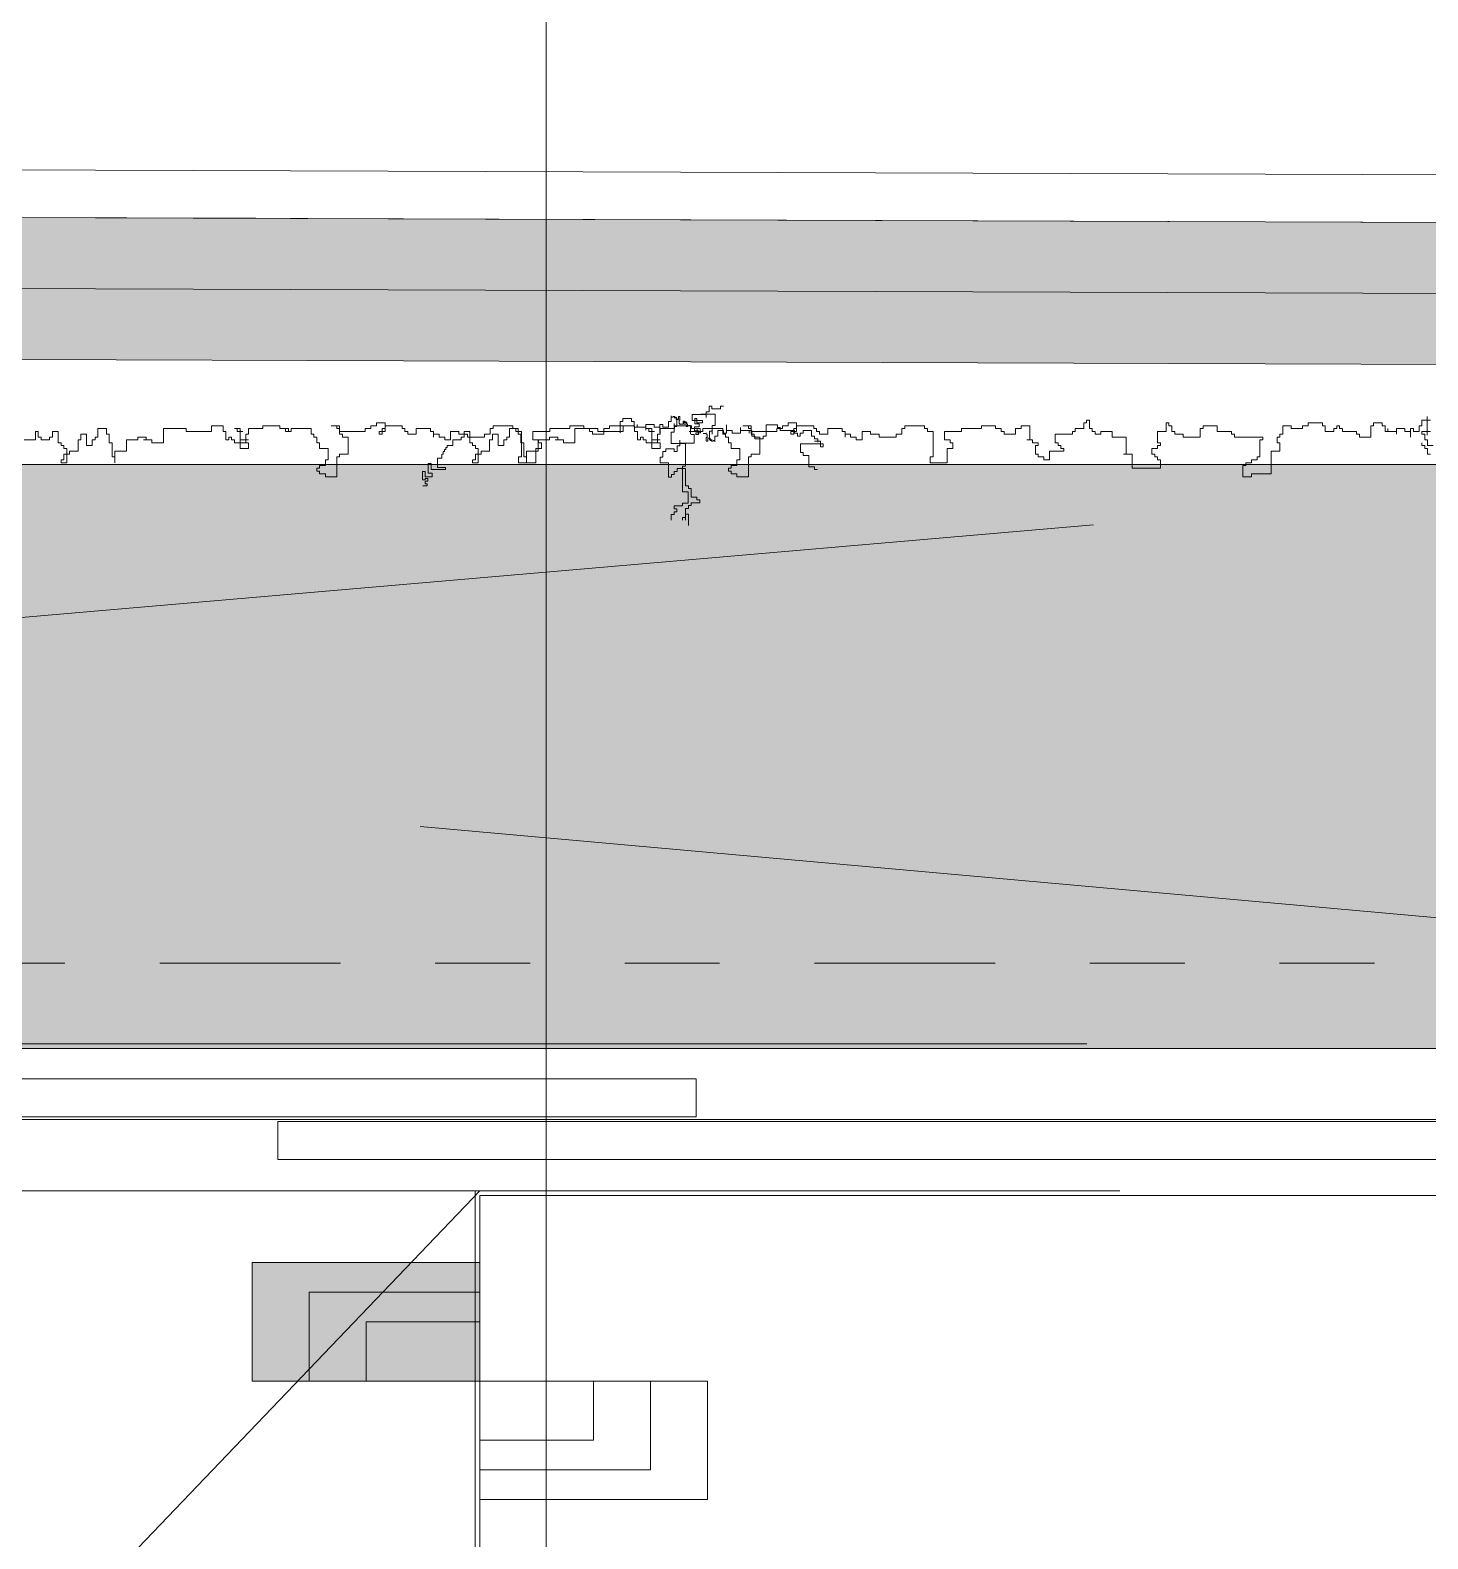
# Model space of a CAD drawing. Header units: metres. Extents: x -54 to 264, y -14 to 31.
# Drawn here: x 36.752 to 38.226, y 20.083 to 21.674 of the extents above; entities that cross this region are included whole.
import ezdxf
from ezdxf.enums import TextEntityAlignment as Align

# ---------------------------------------------------------------- set-up
doc = ezdxf.new("R2010")
doc.units = ezdxf.units.M
doc.header["$LTSCALE"] = 0.001
for name, pattern in [('CENTERX2', [101.6, 63.5, -12.7, 12.7, -12.7]), ('DIVIDEX2', [63.5, 25.4, -12.7, 0, -12.7, 0, -12.7]), ('HIDDENX2', [19.05, 12.7, -6.35])]:
    doc.linetypes.add(name, pattern=pattern)
doc.layers.get('0').update_dxf_attribs({"lineweight": 13, "true_color": 0x000000})
for name, color, linetype, lineweight, true_color in [('JACH-Anotaciones-Cambios deNivelPiso', 7, 'Continuous', 13, 0x000000), ('JACH-Anotaciones-Cambios deNivelPiso @ 0.05', 7, 'Continuous', 13, 0x000000), ('JACH-Anotaciones-Cambios deNivelPiso @ 0.075', 7, 'Continuous', 13, 0x000000), ('JACH-Anotaciones-Cambios deNivelPiso @ 0.1', 7, 'Continuous', 13, 0x000000), ('Jach-Anotaciones-Hatch-Lum50%', 9, 'Continuous', 13, 0x808080), ('JACH-Anotaciones-Lineas-CORTE', 7, 'DIVIDEX2', 18, 0x000000), ('JACH-Anotaciones-Lineas-CORTE @ 0.075', 7, 'DIVIDEX2', 18, 0x000000), ('JACH-Anotaciones-Lineas-EJES', 7, 'CENTERX2', 9, 0x666666), ('JACH-Arq-Lineas-Piso', 7, 'Continuous', 13, 0x1a1a1a), ('JACH-Arq-Lineas-Proyeccion', 250, 'HIDDENX2', 13, 0x333333), ('JACH-Arq-Líneas-ProyeccionCerramientos', 7, 'HIDDENX2', 13, 0x000000), ('JACH-Arq-Ventanas-BajasyPisoTecho', 7, 'Continuous', 13, 0x404040), ('JACH-ArqPaisaje-Vegetación', 7, 'Continuous', 13, 0x999999)]:
    doc.layers.add(name, color=color, linetype=linetype, lineweight=lineweight, true_color=true_color)
doc.layers.add('JACH-Arq-Muros03Bajos', color=6, linetype='Continuous', lineweight=13)
doc.styles.add('01c-Arial-JACH(3mm)', font='arial.ttf', dxfattribs={"height": 3})

# ---------------------------------------------------------------- blocks, each defined once
blk = doc.blocks.new('A$C686239C3')
at = {"linetype": 'Continuous'}
for p, q in [((0.0493, 3.4579), (0.0573, 3.4579)), ((0.0493, 3.4499), (0.0493, 3.4579)), ((0.0533, 3.4619), (0.0533, 3.4299)), ((0.0573, 3.4619), (0.0533, 3.4619)), ((0.0573, 3.4579), (0.0573, 3.4619)), ((0.0343, 3.4336), (0.0343, 3.4456)), ((0.0343, 3.4456), (0.0423, 3.4456)), ((0.0423, 3.4456), (0.0423, 3.4496)), ((0.0423, 3.4496), (0.0463, 3.4496)), ((0.0463, 3.4496), (0.0463, 3.4544)), ((0.0463, 3.4544), (0.0509, 3.4544)), ((0.0693, 3.4419), (0.0853, 3.4419)), ((0.0693, 3.4339), (0.0693, 3.4419)), ((0.0853, 3.4499), (0.0893, 3.4499)), ((0.0853, 3.4419), (0.0853, 3.4499)), ((0.0893, 3.4499), (0.0893, 3.4539)), ((0.0383, 3.4336), (0.0343, 3.4336)), ((0.0343, 3.4016), (0.0343, 3.4216)), ((0.0343, 3.4216), (0.0383, 3.4216)), ((0.0383, 3.4296), (0.0383, 3.4336)), ((0.0423, 3.4296), (0.0383, 3.4296)), ((0.0383, 3.4216), (0.0383, 3.4256)), ((0.0383, 3.4256), (0.0423, 3.4256)), ((0.0423, 3.4256), (0.0423, 3.4296)), ((0.0533, 3.4299), (0.0653, 3.4299)), ((0.0653, 3.4299), (0.0653, 3.4339)), ((0.0653, 3.4339), (0.0693, 3.4339)), ((0.0263, 3.3816), (0.0263, 3.3976)), ((0.0263, 3.3976), (0.0303, 3.3976)), ((0.0303, 3.3976), (0.0303, 3.4016)), ((0.0303, 3.4016), (0.0343, 3.4016)), ((0.0423, 3.3816), (0.0263, 3.3816)), ((0.0423, 3.3776), (0.0423, 3.3816)), ((0.0463, 3.3776), (0.0423, 3.3776)), ((0.0463, 3.3656), (0.0463, 3.3776)), ((0.0343, 3.3577), (0.0343, 3.3617)), ((0.0343, 3.3617), (0.0423, 3.3617)), ((0.0343, 3.3457), (0.0343, 3.3577)), ((0.0343, 3.3577), (0.0383, 3.3577)), ((0.0383, 3.3577), (0.0343, 3.3577)), ((0.0423, 3.3617), (0.0423, 3.3656)), ((0.0423, 3.3656), (0.0463, 3.3656)), ((0.0383, 3.3457), (0.0303, 3.3457)), ((0.0303, 3.3457), (0.0343, 3.3457)), ((0.0343, 3.3257), (0.0343, 3.3337)), ((0.0343, 3.3337), (0.0383, 3.3337)), ((0.0383, 3.3337), (0.0383, 3.3457)), ((0, 3.3215), (0, 3.3175)), ((0, 3.3175), (0.004, 3.3175)), ((0.004, 3.3175), (0.004, 3.3055)), ((0.0114, 3.2898), (0.0114, 3.3098)), ((0.0114, 3.3098), (0.0274, 3.3098)), ((0.0383, 3.3257), (0.0263, 3.3257)), ((0.0263, 3.3257), (0.0343, 3.3257)), ((0.0274, 3.3098), (0.0274, 3.3058)), ((0.0343, 3.3137), (0.0343, 3.3217)), ((0.0343, 3.3217), (0.0383, 3.3217)), ((0.0423, 3.3137), (0.0343, 3.3137)), ((0.0383, 3.3217), (0.0383, 3.3257)), ((0.0423, 3.3097), (0.0423, 3.3137)), ((0.0503, 3.3097), (0.0423, 3.3097)), ((0.0483, 3.3072), (0.0483, 3.3093)), ((0, 3.3055), (0, 3.3015)), ((0.004, 3.3055), (0, 3.3055)), ((0, 3.3015), (0.008, 3.3015)), ((0.008, 3.3015), (0.008, 3.2975)), ((0.008, 3.2975), (0.016, 3.2975)), ((0.012, 3.2975), (0.012, 3.2776)), ((0.016, 3.2975), (0.012, 3.2975)), ((0.0205, 3.2776), (0.0205, 3.2924)), ((0.0205, 3.2924), (0.0235, 3.2924)), ((0.0235, 3.2924), (0.0235, 3.2844)), ((0.0274, 3.3058), (0.0394, 3.3058)), ((0.0394, 3.3058), (0.0354, 3.3058)), ((0.0354, 3.3058), (0.0354, 3.3018)), ((0.0354, 3.3018), (0.0474, 3.3018)), ((0.0375, 3.2892), (0.0356, 3.2892)), ((0.0356, 3.2892), (0.0356, 3.2735)), ((0.0386, 3.2975), (0.0375, 3.2975)), ((0.0375, 3.2975), (0.0397, 3.2975)), ((0.0375, 3.2827), (0.0375, 3.2892)), ((0.0386, 3.2932), (0.0386, 3.2975)), ((0.0397, 3.2975), (0.0397, 3.2986)), ((0.0397, 3.2986), (0.044, 3.2986)), ((0.044, 3.2986), (0.044, 3.2975)), ((0.044, 3.2975), (0.0493, 3.2975)), ((0.045, 3.2996), (0.045, 3.3029)), ((0.045, 3.3029), (0.0483, 3.3029)), ((0.0493, 3.2996), (0.045, 3.2996)), ((0.0474, 3.3018), (0.0474, 3.3058)), ((0.0493, 3.3072), (0.0483, 3.3072)), ((0.0483, 3.3029), (0.0483, 3.305)), ((0.0483, 3.305), (0.0493, 3.305)), ((0.0493, 3.305), (0.0493, 3.3072)), ((0.0493, 3.2975), (0.0493, 3.2996)), ((0.132, 3.2884), (0.132, 3.2844)), ((0.136, 3.2884), (0.132, 3.2884)), ((0.136, 3.2764), (0.136, 3.2884)), ((0.012, 3.2776), (0.0205, 3.2776)), ((0.0235, 3.2844), (0.0177, 3.2844)), ((0.0177, 3.2844), (0.0177, 3.2813)), ((0.0177, 3.2813), (0.0251, 3.2813)), ((0.0222, 3.2669), (0.0211, 3.2669)), ((0.0211, 3.2669), (0.0211, 3.2648)), ((0.0254, 3.2691), (0.0222, 3.2691)), ((0.0222, 3.2691), (0.0222, 3.2669)), ((0.0254, 3.2701), (0.0233, 3.2701)), ((0.0233, 3.2701), (0.0233, 3.2658)), ((0.0251, 3.2813), (0.0251, 3.2874)), ((0.0251, 3.2874), (0.0291, 3.2874)), ((0.0286, 3.2712), (0.0254, 3.2712)), ((0.0254, 3.2712), (0.0254, 3.2701)), ((0.0254, 3.2658), (0.0254, 3.2691)), ((0.0393, 3.2755), (0.0275, 3.2755)), ((0.0275, 3.2755), (0.0275, 3.2691)), ((0.0275, 3.2691), (0.0286, 3.2691)), ((0.0286, 3.2691), (0.0286, 3.2712)), ((0.0291, 3.2874), (0.0291, 3.281)), ((0.0291, 3.281), (0.0346, 3.281)), ((0.0346, 3.281), (0.0346, 3.2865)), ((0.0346, 3.2865), (0.0401, 3.2865)), ((0.0401, 3.2827), (0.0375, 3.2827)), ((0.04, 3.2804), (0.04, 3.2764)), ((0.052, 3.2804), (0.04, 3.2804)), ((0.0401, 3.2865), (0.0401, 3.2827)), ((0.052, 3.2605), (0.052, 3.2804)), ((0.0526, 3.2682), (0.0526, 3.2482)), ((0.0845, 3.2682), (0.0526, 3.2682)), ((0.0845, 3.2642), (0.0845, 3.2682)), ((0.088, 3.2684), (0.088, 3.2565)), ((0.112, 3.2684), (0.088, 3.2684)), ((0.112, 3.2724), (0.112, 3.2684)), ((0.116, 3.2724), (0.112, 3.2724)), ((0.116, 3.2764), (0.116, 3.2724)), ((0.128, 3.2764), (0.116, 3.2764)), ((0.1365, 3.2722), (0.1205, 3.2722)), ((0.1205, 3.2722), (0.1205, 3.2642)), ((0.128, 3.2844), (0.128, 3.2764)), ((0.132, 3.2844), (0.128, 3.2844)), ((0.1399, 3.2764), (0.136, 3.2764)), ((0.1365, 3.2642), (0.1365, 3.2722)), ((0.1399, 3.2724), (0.1399, 3.2764)), ((0.1439, 3.2724), (0.1399, 3.2724)), ((0.1439, 3.2684), (0.1439, 3.2724)), ((0.1519, 3.2684), (0.1439, 3.2684)), ((0.1519, 3.2724), (0.1519, 3.2684)), ((0.1679, 3.2724), (0.1519, 3.2724)), ((0.1605, 3.2682), (0.1525, 3.2682)), ((0.1525, 3.2682), (0.1565, 3.2682)), ((0.1565, 3.2682), (0.1565, 3.2642)), ((0.0137, 3.2483), (0.0217, 3.2483)), ((0.02, 3.2605), (0.0147, 3.2605)), ((0.0147, 3.2605), (0.0147, 3.2583)), ((0.0147, 3.2583), (0.019, 3.2583)), ((0.0158, 3.253), (0.0147, 3.253)), ((0.0147, 3.253), (0.0147, 3.2508)), ((0.0147, 3.2508), (0.0158, 3.2508)), ((0.019, 3.2551), (0.0158, 3.2551)), ((0.0158, 3.2551), (0.0158, 3.253)), ((0.0158, 3.2508), (0.0158, 3.2487)), ((0.0286, 3.2562), (0.0166, 3.2562)), ((0.0166, 3.2562), (0.0166, 3.2522)), ((0.019, 3.2583), (0.019, 3.2551)), ((0.02, 3.2594), (0.02, 3.2605)), ((0.0243, 3.2594), (0.02, 3.2594)), ((0.0211, 3.2648), (0.0254, 3.2648)), ((0.0217, 3.2483), (0.0217, 3.2443)), ((0.0233, 3.2658), (0.0254, 3.2658)), ((0.0265, 3.2605), (0.0243, 3.2605)), ((0.0243, 3.2605), (0.0243, 3.2594)), ((0.0366, 3.2522), (0.0246, 3.2522)), ((0.0246, 3.2522), (0.0286, 3.2522)), ((0.0254, 3.2648), (0.0254, 3.2605)), ((0.0254, 3.2605), (0.0265, 3.2605)), ((0.0286, 3.2522), (0.0286, 3.2562)), ((0.0366, 3.2482), (0.0366, 3.2522)), ((0.0526, 3.2482), (0.0366, 3.2482)), ((0.048, 3.2605), (0.052, 3.2605)), ((0.056, 3.2605), (0.048, 3.2605)), ((0.056, 3.2565), (0.056, 3.2605)), ((0.064, 3.2565), (0.056, 3.2565)), ((0.06, 3.2525), (0.064, 3.2525)), ((0.06, 3.2405), (0.06, 3.2525)), ((0.064, 3.2525), (0.064, 3.2565)), ((0.1205, 3.2642), (0.0845, 3.2642)), ((0.088, 3.2565), (0.092, 3.2565)), ((0.092, 3.2565), (0.092, 3.2525)), ((0.092, 3.2525), (0.096, 3.2525)), ((0.096, 3.2525), (0.096, 3.2485)), ((0.096, 3.2485), (0.1, 3.2485)), ((0.1, 3.2485), (0.1, 3.2445)), ((0.1405, 3.2642), (0.1365, 3.2642)), ((0.1405, 3.2522), (0.1405, 3.2642)), ((0.1445, 3.2522), (0.1405, 3.2522)), ((0.1485, 3.2562), (0.1445, 3.2562)), ((0.1445, 3.2562), (0.1445, 3.2522)), ((0.1485, 3.2522), (0.1485, 3.2562)), ((0.1525, 3.2522), (0.1485, 3.2522)), ((0.1525, 3.2482), (0.1525, 3.2522)), ((0.1605, 3.2482), (0.1525, 3.2482)), ((0.1565, 3.2642), (0.1605, 3.2642)), ((0.0217, 3.2443), (0.0297, 3.2443)), ((0.0297, 3.2363), (0.0257, 3.2363)), ((0.0257, 3.2363), (0.0257, 3.2323)), ((0.0257, 3.2323), (0.0377, 3.2323)), ((0.0297, 3.2243), (0.0257, 3.2243)), ((0.0257, 3.2243), (0.0257, 3.2123)), ((0.0297, 3.2443), (0.0297, 3.2363)), ((0.0377, 3.2323), (0.0297, 3.2323)), ((0.0297, 3.2323), (0.0297, 3.2243)), ((0.064, 3.2405), (0.06, 3.2405)), ((0.064, 3.2365), (0.064, 3.2405)), ((0.072, 3.2365), (0.064, 3.2365)), ((0.072, 3.2325), (0.072, 3.2365)), ((0.08, 3.2325), (0.072, 3.2325)), ((0.08, 3.2445), (0.08, 3.2325)), ((0.1, 3.2445), (0.08, 3.2445)), ((0.0257, 3.2123), (0.0337, 3.2123)), ((0.0337, 3.2123), (0.0297, 3.2123)), ((0.0297, 3.2123), (0.0297, 3.2003)), ((0.0217, 3.1923), (0.0177, 3.1923)), ((0.0177, 3.1923), (0.0177, 3.1803)), ((0.0297, 3.1963), (0.0217, 3.1963)), ((0.0217, 3.1963), (0.0217, 3.1923)), ((0.0297, 3.2003), (0.0257, 3.2003)), ((0.0257, 3.2003), (0.0297, 3.2003)), ((0.0277, 3.1615), (0.0277, 3.1815)), ((0.0297, 3.2003), (0.0297, 3.1963)), ((0.0177, 3.1803), (0.0217, 3.1803)), ((0.0217, 3.1803), (0.0217, 3.1763)), ((0.0217, 3.1763), (0.0377, 3.1763)), ((0.0277, 3.1615), (0.0317, 3.1615)), ((0.0317, 3.1615), (0.0317, 3.1535)), ((0.0317, 3.1535), (0.0397, 3.1535)), ((0.0397, 3.1535), (0.0397, 3.1375)), ((0.0277, 3.1255), (0.0277, 3.1055)), ((0.0317, 3.1255), (0.0277, 3.1255)), ((0.0317, 3.1335), (0.0317, 3.1255)), ((0.0357, 3.1335), (0.0317, 3.1335)), ((0.0357, 3.1375), (0.0357, 3.1335)), ((0.0397, 3.1375), (0.0357, 3.1375)), ((0.0277, 3.1055), (0.0317, 3.1055)), ((0.0317, 3.1055), (0.0317, 3.0775)), ((0.0317, 3.0775), (0.0357, 3.0775)), ((0.0357, 3.0775), (0.0357, 3.0536)), ((0.0476, 3.0616), (0.0516, 3.0616)), ((0.0476, 3.0536), (0.0476, 3.0616)), ((0.0516, 3.0656), (0.0596, 3.0656)), ((0.0516, 3.0616), (0.0516, 3.0656)), ((0.0596, 3.0656), (0.0596, 3.0576)), ((0.0596, 3.0576), (0.0796, 3.0576)), ((0.0796, 3.0576), (0.0796, 3.0336)), ((0.0357, 3.0536), (0.0476, 3.0536)), ((0.0357, 3.0376), (0.0357, 3.0296)), ((0.0716, 3.0376), (0.0357, 3.0376)), ((0.0716, 3.0336), (0.0716, 3.0376)), ((0.0796, 3.0336), (0.0716, 3.0336)), ((0.0277, 3.0256), (0.0277, 2.9976)), ((0.0317, 3.0256), (0.0277, 3.0256)), ((0.0317, 3.0296), (0.0317, 3.0256)), ((0.0357, 3.0296), (0.0317, 3.0296)), ((0.0277, 2.9976), (0.0317, 2.9976)), ((0.0317, 2.9976), (0.0317, 2.9936)), ((0.0317, 2.9936), (0.0397, 2.9936)), ((0.0397, 2.9936), (0.0397, 2.9856)), ((0.0397, 2.9856), (0.0437, 2.9856)), ((0.0437, 2.9856), (0.0437, 2.9616)), ((0.0357, 2.9496), (0.0357, 2.9376)), ((0.0397, 2.9496), (0.0357, 2.9496)), ((0.0397, 2.9616), (0.0397, 2.9496)), ((0.0437, 2.9616), (0.0397, 2.9616)), ((0.0357, 2.9376), (0.0476, 2.9376)), ((0.0437, 2.9297), (0.0437, 2.9217)), ((0.0476, 2.9297), (0.0437, 2.9297)), ((0.0476, 2.9376), (0.0476, 2.9297)), ((0.0317, 2.9097), (0.0317, 2.8897)), ((0.0357, 2.9097), (0.0317, 2.9097)), ((0.0357, 2.9137), (0.0357, 2.9097)), ((0.0437, 2.9137), (0.0357, 2.9137)), ((0.0437, 2.9217), (0.0397, 2.9217)), ((0.0397, 2.9217), (0.0397, 2.9137)), ((0.0397, 2.9137), (0.0437, 2.9137)), ((0.0317, 2.8897), (0.0397, 2.8897)), ((0.0397, 2.8897), (0.0397, 2.8777)), ((0.0277, 2.8697), (0.0277, 2.8457)), ((0.0317, 2.8697), (0.0277, 2.8697)), ((0.0317, 2.8737), (0.0317, 2.8697)), ((0.0357, 2.8737), (0.0317, 2.8737)), ((0.0357, 2.8777), (0.0357, 2.8737)), ((0.0397, 2.8777), (0.0357, 2.8777)), ((0.0237, 2.8457), (0.0237, 2.8337)), ((0.0317, 2.8457), (0.0237, 2.8457)), ((0.0277, 2.8457), (0.0357, 2.8457)), ((0.0317, 2.8417), (0.0317, 2.8457)), ((0.0357, 2.8457), (0.0357, 2.8377)), ((0.0237, 2.8337), (0.0277, 2.8337)), ((0.0277, 2.8337), (0.0277, 2.8257)), ((0.0277, 2.8257), (0.0317, 2.8257)), ((0.0397, 2.8417), (0.0317, 2.8417)), ((0.0317, 2.8257), (0.0317, 2.8177)), ((0.0357, 2.8377), (0.0397, 2.8377)), ((0.0397, 2.8377), (0.0397, 2.8417)), ((0.0317, 2.8177), (0.0357, 2.8177)), ((0.0357, 2.8177), (0.0357, 2.7818)), ((0.0277, 2.7818), (0.0277, 2.7698)), ((0.0357, 2.7818), (0.0277, 2.7818)), ((0.0317, 2.7818), (0.0397, 2.7818)), ((0.0317, 2.7778), (0.0317, 2.7818)), ((0.0397, 2.7858), (0.0437, 2.7858)), ((0.0397, 2.7818), (0.0397, 2.7858)), ((0.0437, 2.7938), (0.0676, 2.7938)), ((0.0437, 2.7858), (0.0437, 2.7938)), ((0.0676, 2.7938), (0.0676, 2.7818)), ((0.0676, 2.7818), (0.0716, 2.7818)), ((0.0716, 2.7818), (0.0716, 2.7778)), ((0.0277, 2.7778), (0.0317, 2.7778)), ((0.0277, 2.7698), (0.0277, 2.7778)), ((0.0596, 2.7658), (0.0596, 2.7538)), ((0.0756, 2.7658), (0.0596, 2.7658)), ((0.0716, 2.7778), (0.0995, 2.7778)), ((0.0756, 2.7618), (0.0756, 2.7658)), ((0.0836, 2.7618), (0.0756, 2.7618)), ((0.0836, 2.7538), (0.0836, 2.7618)), ((0.0955, 2.7618), (0.0955, 2.7538)), ((0.0995, 2.7618), (0.0955, 2.7618)), ((0.0995, 2.7778), (0.0995, 2.7618)), ((0.0317, 2.7418), (0.0317, 2.7138)), ((0.0397, 2.7418), (0.0317, 2.7418)), ((0.0397, 2.7458), (0.0397, 2.7418)), ((0.0437, 2.7458), (0.0397, 2.7458)), ((0.0437, 2.7498), (0.0437, 2.7458)), ((0.0516, 2.7498), (0.0437, 2.7498)), ((0.0516, 2.7538), (0.0516, 2.7498)), ((0.0596, 2.7538), (0.0516, 2.7538)), ((0.0875, 2.7538), (0.0836, 2.7538)), ((0.0875, 2.7498), (0.0875, 2.7538)), ((0.0915, 2.7498), (0.0875, 2.7498)), ((0.0915, 2.7538), (0.0915, 2.7498)), ((0.0955, 2.7538), (0.0915, 2.7538)), ((0.0277, 2.6978), (0.0277, 2.6739)), ((0.0317, 2.6978), (0.0277, 2.6978)), ((0.0317, 2.7138), (0.0357, 2.7138)), ((0.0317, 2.7098), (0.0317, 2.7058)), ((0.0357, 2.7098), (0.0317, 2.7098)), ((0.0317, 2.7098), (0.0357, 2.7098)), ((0.0317, 2.7058), (0.0317, 2.7098)), ((0.0317, 2.7058), (0.0317, 2.6978)), ((0.0357, 2.7058), (0.0317, 2.7058)), ((0.0357, 2.7138), (0.0357, 2.7098)), ((0.0357, 2.7098), (0.0357, 2.7058)), ((0.0277, 2.6739), (0.0317, 2.6739)), ((0.0317, 2.6739), (0.0317, 2.6539)), ((0.0317, 2.6539), (0.0397, 2.6539)), ((0.0397, 2.6539), (0.0397, 2.6499)), ((0.0476, 2.6539), (0.0476, 2.6499)), ((0.0476, 2.6499), (0.0476, 2.6539)), ((0.0516, 2.6539), (0.0596, 2.6539)), ((0.0516, 2.6499), (0.0516, 2.6539)), ((0.0596, 2.6539), (0.0596, 2.6419)), ((0.0317, 2.6419), (0.0317, 2.6339)), ((0.0357, 2.6419), (0.0317, 2.6419)), ((0.0317, 2.6379), (0.0357, 2.6379)), ((0.0317, 2.6339), (0.0317, 2.6379)), ((0.0357, 2.6459), (0.0357, 2.6419)), ((0.0357, 2.6419), (0.0357, 2.6459)), ((0.0357, 2.6419), (0.0476, 2.6419)), ((0.0357, 2.6379), (0.0357, 2.6419)), ((0.0516, 2.6419), (0.0357, 2.6419)), ((0.0397, 2.6499), (0.0476, 2.6499)), ((0.0476, 2.6499), (0.0516, 2.6499)), ((0.0476, 2.6419), (0.0476, 2.6499)), ((0.0476, 2.6499), (0.0516, 2.6499)), ((0.0476, 2.6339), (0.0476, 2.6299)), ((0.0516, 2.6339), (0.0476, 2.6339)), ((0.0516, 2.6499), (0.0516, 2.6419)), ((0.0516, 2.6419), (0.0516, 2.6339)), ((0.0596, 2.6419), (0.0516, 2.6419)), ((0.0277, 2.6179), (0.0277, 2.6019)), ((0.0357, 2.6179), (0.0277, 2.6179)), ((0.0357, 2.6219), (0.0357, 2.6179)), ((0.0476, 2.6219), (0.0357, 2.6219)), ((0.0437, 2.6299), (0.0437, 2.6259)), ((0.0476, 2.6299), (0.0437, 2.6299)), ((0.0437, 2.6259), (0.0476, 2.6259)), ((0.0476, 2.6259), (0.0476, 2.6219)), ((0.0277, 2.6019), (0.0357, 2.6019)), ((0.0357, 2.6019), (0.0357, 2.5659)), ((0.0317, 2.5659), (0.0317, 2.534)), ((0.0357, 2.5659), (0.0317, 2.5659)), ((0.0317, 2.534), (0.0516, 2.534)), ((0.0516, 2.534), (0.0516, 2.518)), ((0.0437, 2.51), (0.0437, 2.498)), ((0.0476, 2.51), (0.0437, 2.51)), ((0.0476, 2.518), (0.0476, 2.506)), ((0.0516, 2.518), (0.0476, 2.518)), ((0.0476, 2.506), (0.0476, 2.51)), ((0.0437, 2.498), (0.0476, 2.498)), ((0.0476, 2.498), (0.0476, 2.482)), ((0.0476, 2.482), (0.0636, 2.482)), ((0.0636, 2.482), (0.0636, 2.466)), ((0.0516, 2.462), (0.0516, 2.458)), ((0.0716, 2.462), (0.0516, 2.462)), ((0.0636, 2.466), (0.0796, 2.466)), ((0.0716, 2.466), (0.0716, 2.462)), ((0.0796, 2.466), (0.0716, 2.466)), ((0.0317, 2.454), (0.0317, 2.442)), ((0.0397, 2.454), (0.0317, 2.454)), ((0.0317, 2.442), (0.0437, 2.442)), ((0.0397, 2.458), (0.0397, 2.454)), ((0.0516, 2.458), (0.0397, 2.458)), ((0.0437, 2.442), (0.0437, 2.438)), ((0.0397, 2.426), (0.0397, 2.418)), ((0.0556, 2.426), (0.0397, 2.426)), ((0.0397, 2.418), (0.0476, 2.418)), ((0.0437, 2.438), (0.0476, 2.438)), ((0.0476, 2.438), (0.0476, 2.434)), ((0.0476, 2.434), (0.0556, 2.434)), ((0.0476, 2.418), (0.0476, 2.4141)), ((0.0556, 2.434), (0.0556, 2.426)), ((0.0476, 2.4141), (0.0636, 2.4141)), ((0.0596, 2.3981), (0.0596, 2.3941)), ((0.0796, 2.3981), (0.0596, 2.3981)), ((0.0636, 2.4141), (0.0636, 2.4021)), ((0.0636, 2.4021), (0.0676, 2.4021)), ((0.0676, 2.4021), (0.0676, 2.3941)), ((0.0796, 2.3901), (0.0796, 2.3981)), ((0.0357, 2.3861), (0.0357, 2.3781)), ((0.0516, 2.3861), (0.0357, 2.3861)), ((0.0357, 2.3781), (0.0437, 2.3781)), ((0.0437, 2.3781), (0.0437, 2.3741)), ((0.0516, 2.3901), (0.0516, 2.3861)), ((0.0556, 2.3901), (0.0516, 2.3901)), ((0.0556, 2.3941), (0.0556, 2.3901)), ((0.0596, 2.3941), (0.0556, 2.3941)), ((0.0676, 2.3941), (0.0756, 2.3941)), ((0.0756, 2.3941), (0.0756, 2.3901)), ((0.0756, 2.3901), (0.0796, 2.3901)), ((0.0357, 2.3581), (0.0357, 2.3541)), ((0.0437, 2.3581), (0.0357, 2.3581)), ((0.0437, 2.3741), (0.0476, 2.3741)), ((0.0437, 2.3621), (0.0437, 2.3581)), ((0.0476, 2.3621), (0.0437, 2.3621)), ((0.0476, 2.3741), (0.0476, 2.3621)), ((0.0357, 2.3541), (0.0476, 2.3541)), ((0.0476, 2.3541), (0.0476, 2.3381)), ((0.0556, 1.4228), (0.0556, 1.4148)), ((0.0148, 1.4143), (0.0411, 1.4143)), ((0.0197, 1.4188), (0.0197, 1.4068)), ((0.0197, 1.4068), (0.0277, 1.4068)), ((0.0277, 1.4068), (0.0277, 1.4028)), ((0.0277, 1.4028), (0.0357, 1.4028)), ((0.0357, 1.4068), (0.0357, 1.4188)), ((0.0397, 1.4068), (0.0357, 1.4068)), ((0.0357, 1.4028), (0.0357, 1.3948)), ((0.0397, 1.4108), (0.0397, 1.4068)), ((0.0476, 1.4108), (0.0397, 1.4108)), ((0.0476, 1.4148), (0.0476, 1.4108)), ((0.0556, 1.4148), (0.0476, 1.4148)), ((0.0556, 1.4068), (0.0516, 1.4068)), ((0.0556, 1.4108), (0.0556, 1.4068)), ((0.0596, 1.4108), (0.0556, 1.4108)), ((0.0596, 1.4148), (0.0596, 1.4108)), ((0.0676, 1.4148), (0.0596, 1.4148)), ((0.0676, 1.4188), (0.0676, 1.4148)), ((0.0357, 1.3948), (0.0317, 1.3948)), ((0.0317, 1.3948), (0.0317, 1.3908)), ((0.0317, 1.3908), (0.0437, 1.3908)), ((0.0357, 1.3828), (0.0317, 1.3828)), ((0.0317, 1.3828), (0.0317, 1.3709)), ((0.0437, 1.3908), (0.0357, 1.3908)), ((0.0357, 1.3908), (0.0357, 1.3828)), ((0.0317, 1.3709), (0.0397, 1.3709)), ((0.0357, 1.3589), (0.0317, 1.3589)), ((0.0317, 1.3589), (0.0357, 1.3589)), ((0.0397, 1.3709), (0.0357, 1.3709)), ((0.0357, 1.3709), (0.0357, 1.3589)), ((0.0357, 1.3589), (0.0357, 1.3549)), ((0.0277, 1.3509), (0.0237, 1.3509)), ((0.0237, 1.3509), (0.0237, 1.3389)), ((0.0237, 1.3389), (0.0277, 1.3389)), ((0.0357, 1.3549), (0.0277, 1.3549)), ((0.0277, 1.3549), (0.0277, 1.3509)), ((0.0277, 1.3389), (0.0277, 1.3349)), ((0.0277, 1.3349), (0.0437, 1.3349)), ((0.0437, 1.3189), (0.0397, 1.3189)), ((0.0397, 1.3189), (0.0397, 1.3149)), ((0.0437, 1.3349), (0.0437, 1.3189)), ((0.0357, 1.2949), (0.0317, 1.2949)), ((0.0317, 1.2949), (0.0317, 1.2909)), ((0.0397, 1.3149), (0.0357, 1.3149)), ((0.0357, 1.3149), (0.0357, 1.2949)), ((0.0317, 1.2909), (0.0277, 1.2909)), ((0.0277, 1.2909), (0.0277, 1.2869)), ((0.0277, 1.2869), (0.0317, 1.2869)), ((0.0317, 1.2869), (0.0317, 1.2829)), ((0.0317, 1.2829), (0.0357, 1.2829)), ((0.0357, 1.2829), (0.0357, 1.2709)), ((0.0277, 1.2669), (0.0237, 1.2669)), ((0.0237, 1.2669), (0.0237, 1.247)), ((0.0357, 1.2709), (0.0277, 1.2709)), ((0.0277, 1.2709), (0.0277, 1.2669)), ((0.0237, 1.247), (0.0277, 1.247)), ((0.0277, 1.247), (0.0277, 1.239)), ((0.0277, 1.239), (0.0317, 1.239)), ((0.0317, 1.239), (0.0317, 1.223)), ((0.0317, 1.223), (0.0277, 1.223)), ((0.0277, 1.223), (0.0277, 1.211)), ((0.0277, 1.211), (0.0397, 1.211)), ((0.0397, 1.211), (0.0397, 1.207)), ((0.0397, 1.207), (0.0437, 1.207)), ((0.0437, 1.207), (0.0437, 1.203)), ((0.0437, 1.203), (0.0516, 1.203)), ((0.0516, 1.203), (0.0516, 1.207)), ((0.0516, 1.207), (0.0636, 1.207)), ((0.0636, 1.207), (0.0636, 1.195)), ((0.0636, 1.195), (0.0955, 1.195)), ((0.0955, 1.195), (0.0955, 1.167)), ((0.0476, 1.183), (0.0437, 1.183)), ((0.0437, 1.183), (0.0437, 1.143)), ((0.0476, 1.179), (0.0476, 1.183)), ((0.0716, 1.179), (0.0476, 1.179)), ((0.0716, 1.175), (0.0716, 1.179)), ((0.0756, 1.175), (0.0716, 1.175)), ((0.0756, 1.167), (0.0756, 1.175)), ((0.0796, 1.167), (0.0756, 1.167)), ((0.0796, 1.159), (0.0796, 1.167)), ((0.0955, 1.167), (0.0995, 1.167)), ((0.0995, 1.167), (0.0995, 1.155)), ((0.0836, 1.159), (0.0796, 1.159)), ((0.0836, 1.155), (0.0836, 1.159)), ((0.0995, 1.155), (0.0836, 1.155)), ((0.0397, 1.139), (0.0357, 1.139)), ((0.0357, 1.139), (0.0357, 1.119)), ((0.0437, 1.143), (0.0397, 1.143)), ((0.0397, 1.143), (0.0397, 1.139)), ((0.0357, 1.119), (0.0277, 1.119)), ((0.0277, 1.119), (0.0277, 1.0991)), ((0.0277, 1.0991), (0.0317, 1.0991)), ((0.0317, 1.0991), (0.0317, 1.0951)), ((0.0317, 1.0951), (0.0437, 1.0951)), ((0.0437, 1.0951), (0.0437, 1.0711)), ((0.0437, 1.0711), (0.0397, 1.0711)), ((0.0397, 1.0711), (0.0397, 1.0591)), ((0.0277, 1.0511), (0.0237, 1.0511)), ((0.0237, 1.0511), (0.0237, 1.0471)), ((0.0237, 1.0471), (0.0357, 1.0471)), ((0.0357, 1.0551), (0.0277, 1.0551)), ((0.0277, 1.0551), (0.0277, 1.0511)), ((0.0397, 1.0591), (0.0357, 1.0591)), ((0.0357, 1.0591), (0.0357, 1.0551)), ((0.0357, 1.0471), (0.0357, 1.0351)), ((0.0357, 1.0351), (0.0516, 1.0351)), ((0.0516, 1.0351), (0.0516, 1.0391)), ((0.0516, 1.0391), (0.0556, 1.0391)), ((0.0556, 1.0391), (0.0556, 1.0351)), ((0.0556, 1.0351), (0.0596, 1.0351)), ((0.0596, 1.0351), (0.0596, 1.0271)), ((0.0596, 1.0271), (0.0676, 1.0271)), ((0.0676, 1.0271), (0.0676, 1.0311)), ((0.0676, 1.0311), (0.0716, 1.0311)), ((0.0716, 1.0311), (0.0716, 1.0351)), ((0.0716, 1.0351), (0.0756, 1.0351)), ((0.0756, 1.0351), (0.0756, 1.0391)), ((0.0756, 1.0391), (0.0875, 1.0391)), ((0.0875, 1.0391), (0.0875, 0.9991)), ((0.0875, 0.9991), (0.0676, 0.9991)), ((0.0676, 0.9991), (0.0676, 0.9872)), ((0.0676, 0.9911), (0.0437, 0.9911)), ((0.0437, 0.9911), (0.0437, 0.9712)), ((0.0676, 0.9872), (0.0676, 0.9911)), ((0.0437, 0.9712), (0.0357, 0.9712)), ((0.0357, 0.9712), (0.0357, 0.9552)), ((0.0357, 0.9552), (0.0397, 0.9552)), ((0.0397, 0.9552), (0.0397, 0.9472)), ((0.0317, 0.9392), (0.0197, 0.9392)), ((0.0197, 0.9392), (0.0197, 0.9352)), ((0.0197, 0.9352), (0.0237, 0.9352)), ((0.0237, 0.9352), (0.0237, 0.9312)), ((0.0357, 0.9432), (0.0317, 0.9432)), ((0.0317, 0.9432), (0.0317, 0.9392)), ((0.0397, 0.9472), (0.0357, 0.9472)), ((0.0357, 0.9472), (0.0357, 0.9432)), ((0.0237, 0.9312), (0.0317, 0.9312)), ((0.0317, 0.9312), (0.0317, 0.9192)), ((0.0317, 0.9192), (0.0357, 0.9192)), ((0.0357, 0.9192), (0.0357, 0.9152)), ((0.0357, 0.9152), (0.0397, 0.9152)), ((0.0397, 0.9152), (0.0397, 0.8912)), ((0.0397, 0.8912), (0.0516, 0.8912)), ((0.0516, 0.8912), (0.0516, 0.8952)), ((0.0516, 0.8952), (0.0556, 0.8952)), ((0.0556, 0.8952), (0.0556, 0.8992)), ((0.0556, 0.8992), (0.0596, 0.8992)), ((0.0596, 0.8992), (0.0596, 0.9032)), ((0.0596, 0.9032), (0.0636, 0.9032)), ((0.0636, 0.9032), (0.0636, 0.8832)), ((0.0636, 0.8832), (0.0756, 0.8832)), ((0.0756, 0.8752), (0.0716, 0.8752)), ((0.0716, 0.8752), (0.0716, 0.8672)), ((0.0756, 0.8832), (0.0756, 0.8752)), ((0.0476, 0.8553), (0.0277, 0.8553)), ((0.0277, 0.8553), (0.0277, 0.8433)), ((0.0516, 0.8592), (0.0476, 0.8592)), ((0.0476, 0.8592), (0.0476, 0.8513)), ((0.0476, 0.8513), (0.0476, 0.8553)), ((0.0556, 0.8672), (0.0516, 0.8672)), ((0.0516, 0.8672), (0.0516, 0.8592)), ((0.0556, 0.8632), (0.0556, 0.8672)), ((0.0676, 0.8632), (0.0556, 0.8632)), ((0.0716, 0.8672), (0.0676, 0.8672)), ((0.0676, 0.8672), (0.0676, 0.8632)), ((0.0277, 0.8433), (0.0317, 0.8433)), ((0.0317, 0.8433), (0.0317, 0.8353)), ((0.0317, 0.8353), (0.0397, 0.8353)), ((0.0397, 0.8353), (0.0397, 0.8193)), ((0.0317, 0.8073), (0.0277, 0.8073)), ((0.0277, 0.8073), (0.0277, 0.7873)), ((0.0357, 0.8153), (0.0317, 0.8153)), ((0.0317, 0.8153), (0.0317, 0.8073)), ((0.0397, 0.8193), (0.0357, 0.8193)), ((0.0357, 0.8193), (0.0357, 0.8153)), ((0.0277, 0.7873), (0.0317, 0.7873)), ((0.0317, 0.7873), (0.0317, 0.7593)), ((0.0317, 0.7593), (0.0357, 0.7593)), ((0.0357, 0.7593), (0.0357, 0.7353)), ((0.0476, 0.7353), (0.0476, 0.7433)), ((0.0476, 0.7433), (0.0516, 0.7433)), ((0.0516, 0.7433), (0.0516, 0.7473)), ((0.0516, 0.7473), (0.0596, 0.7473)), ((0.0596, 0.7473), (0.0596, 0.7393)), ((0.0357, 0.7353), (0.0476, 0.7353)), ((0.0596, 0.7393), (0.0796, 0.7393)), ((0.0796, 0.7393), (0.0796, 0.7154)), ((0.0317, 0.7074), (0.0277, 0.7074)), ((0.0277, 0.7074), (0.0277, 0.6794)), ((0.0357, 0.7114), (0.0317, 0.7114)), ((0.0317, 0.7114), (0.0317, 0.7074)), ((0.0716, 0.7194), (0.0357, 0.7194)), ((0.0357, 0.7194), (0.0357, 0.7114)), ((0.0716, 0.7154), (0.0716, 0.7194)), ((0.0796, 0.7154), (0.0716, 0.7154)), ((0.0277, 0.6794), (0.0317, 0.6794)), ((0.0317, 0.6794), (0.0317, 0.6754)), ((0.0317, 0.6754), (0.0397, 0.6754)), ((0.0397, 0.6754), (0.0397, 0.6674)), ((0.0397, 0.6674), (0.0437, 0.6674)), ((0.0437, 0.6674), (0.0437, 0.6434)), ((0.0437, 0.6434), (0.0397, 0.6434)), ((0.0397, 0.6434), (0.0397, 0.6314)), ((0.0397, 0.6314), (0.0357, 0.6314)), ((0.0357, 0.6314), (0.0357, 0.6194)), ((0.0357, 0.6194), (0.0476, 0.6194)), ((0.0476, 0.6194), (0.0476, 0.6114)), ((0.0437, 0.5955), (0.0357, 0.5955)), ((0.0357, 0.5955), (0.0357, 0.5915)), ((0.0437, 0.6034), (0.0397, 0.6034)), ((0.0397, 0.6034), (0.0397, 0.5955)), ((0.0397, 0.5955), (0.0437, 0.5955)), ((0.0476, 0.6114), (0.0437, 0.6114)), ((0.0437, 0.6114), (0.0437, 0.6034)), ((0.0357, 0.5915), (0.0317, 0.5915)), ((0.0317, 0.5915), (0.0317, 0.5715)), ((0.0317, 0.5515), (0.0277, 0.5515)), ((0.0277, 0.5515), (0.0277, 0.5275)), ((0.0317, 0.5715), (0.0397, 0.5715)), ((0.0357, 0.5555), (0.0317, 0.5555)), ((0.0317, 0.5555), (0.0317, 0.5515)), ((0.0397, 0.5595), (0.0357, 0.5595)), ((0.0357, 0.5595), (0.0357, 0.5555)), ((0.0397, 0.5715), (0.0397, 0.5595)), ((0.0317, 0.5275), (0.0237, 0.5275)), ((0.0237, 0.5275), (0.0237, 0.5155)), ((0.0237, 0.5155), (0.0277, 0.5155)), ((0.0277, 0.5275), (0.0357, 0.5275)), ((0.0277, 0.5155), (0.0277, 0.5075)), ((0.0317, 0.5235), (0.0317, 0.5275)), ((0.0397, 0.5235), (0.0317, 0.5235)), ((0.0357, 0.5275), (0.0357, 0.5195)), ((0.0357, 0.5195), (0.0397, 0.5195)), ((0.0397, 0.5195), (0.0397, 0.5235)), ((0.0277, 0.5075), (0.0317, 0.5075)), ((0.0317, 0.5075), (0.0317, 0.4995)), ((0.0317, 0.4995), (0.0357, 0.4995)), ((0.0357, 0.4995), (0.0357, 0.4636)), ((0.0397, 0.4636), (0.0397, 0.4676)), ((0.0397, 0.4676), (0.0437, 0.4676)), ((0.0437, 0.4676), (0.0437, 0.4755)), ((0.0437, 0.4755), (0.0676, 0.4755)), ((0.0676, 0.4755), (0.0676, 0.4636)), ((0.0357, 0.4636), (0.0277, 0.4636)), ((0.0277, 0.4636), (0.0277, 0.4516)), ((0.0277, 0.4516), (0.0277, 0.4596)), ((0.0277, 0.4596), (0.0317, 0.4596)), ((0.0317, 0.4596), (0.0317, 0.4636)), ((0.0317, 0.4636), (0.0397, 0.4636)), ((0.0756, 0.4476), (0.0596, 0.4476)), ((0.0596, 0.4476), (0.0596, 0.4356)), ((0.0676, 0.4636), (0.0716, 0.4636)), ((0.0716, 0.4636), (0.0716, 0.4596)), ((0.0716, 0.4596), (0.0995, 0.4596)), ((0.0756, 0.4436), (0.0756, 0.4476)), ((0.0995, 0.4596), (0.0995, 0.4436)), ((0.0437, 0.4276), (0.0397, 0.4276)), ((0.0397, 0.4276), (0.0397, 0.4236)), ((0.0516, 0.4316), (0.0437, 0.4316)), ((0.0437, 0.4316), (0.0437, 0.4276)), ((0.0596, 0.4356), (0.0516, 0.4356)), ((0.0516, 0.4356), (0.0516, 0.4316)), ((0.0836, 0.4436), (0.0756, 0.4436)), ((0.0836, 0.4356), (0.0836, 0.4436)), ((0.0875, 0.4356), (0.0836, 0.4356)), ((0.0875, 0.4316), (0.0875, 0.4356)), ((0.0915, 0.4316), (0.0875, 0.4316)), ((0.0955, 0.4356), (0.0915, 0.4356)), ((0.0915, 0.4356), (0.0915, 0.4316)), ((0.0995, 0.4436), (0.0955, 0.4436)), ((0.0955, 0.4436), (0.0955, 0.4356)), ((0.0397, 0.4236), (0.0317, 0.4236)), ((0.0317, 0.4236), (0.0317, 0.3956)), ((0.0317, 0.3956), (0.0357, 0.3956)), ((0.0357, 0.3916), (0.0317, 0.3916)), ((0.0317, 0.3916), (0.0317, 0.3876)), ((0.0317, 0.3876), (0.0317, 0.3916)), ((0.0317, 0.3916), (0.0357, 0.3916)), ((0.0357, 0.3876), (0.0317, 0.3876)), ((0.0317, 0.3876), (0.0317, 0.3796)), ((0.0357, 0.3956), (0.0357, 0.3916)), ((0.0357, 0.3916), (0.0357, 0.3876)), ((0.0317, 0.3796), (0.0277, 0.3796)), ((0.0277, 0.3796), (0.0277, 0.3556)), ((0.0277, 0.3556), (0.0317, 0.3556)), ((0.0317, 0.3556), (0.0317, 0.3357)), ((0.0317, 0.3357), (0.0397, 0.3357)), ((0.0357, 0.3237), (0.0317, 0.3237)), ((0.0317, 0.3237), (0.0317, 0.3157)), ((0.0317, 0.3157), (0.0317, 0.3197)), ((0.0317, 0.3197), (0.0357, 0.3197)), ((0.0357, 0.3237), (0.0357, 0.3277)), ((0.0357, 0.3277), (0.0357, 0.3237)), ((0.0516, 0.3237), (0.0357, 0.3237)), ((0.0357, 0.3197), (0.0357, 0.3237)), ((0.0357, 0.3237), (0.0476, 0.3237)), ((0.0397, 0.3357), (0.0397, 0.3317)), ((0.0397, 0.3317), (0.0476, 0.3317)), ((0.0476, 0.3317), (0.0476, 0.3357)), ((0.0476, 0.3357), (0.0476, 0.3317)), ((0.0476, 0.3317), (0.0516, 0.3317)), ((0.0476, 0.3237), (0.0476, 0.3317)), ((0.0476, 0.3317), (0.0516, 0.3317)), ((0.0516, 0.3317), (0.0516, 0.3357)), ((0.0516, 0.3357), (0.0596, 0.3357)), ((0.0516, 0.3317), (0.0516, 0.3237)), ((0.0596, 0.3237), (0.0516, 0.3237)), ((0.0516, 0.3237), (0.0516, 0.3157)), ((0.0596, 0.3357), (0.0596, 0.3237)), ((0.0357, 0.2997), (0.0277, 0.2997)), ((0.0277, 0.2997), (0.0277, 0.2837)), ((0.0476, 0.3037), (0.0357, 0.3037)), ((0.0357, 0.3037), (0.0357, 0.2997)), ((0.0476, 0.3117), (0.0437, 0.3117)), ((0.0437, 0.3117), (0.0437, 0.3077)), ((0.0437, 0.3077), (0.0476, 0.3077)), ((0.0516, 0.3157), (0.0476, 0.3157)), ((0.0476, 0.3157), (0.0476, 0.3117)), ((0.0476, 0.3077), (0.0476, 0.3037)), ((0.0277, 0.2837), (0.0357, 0.2837)), ((0.0357, 0.2837), (0.0357, 0.2477)), ((0.0357, 0.2477), (0.0317, 0.2477)), ((0.0317, 0.2477), (0.0317, 0.2157)), ((0.0317, 0.2157), (0.0516, 0.2157)), ((0.0516, 0.2157), (0.0516, 0.1998)), ((0.0476, 0.1918), (0.0437, 0.1918)), ((0.0437, 0.1918), (0.0437, 0.1798)), ((0.0516, 0.1998), (0.0476, 0.1998)), ((0.0476, 0.1998), (0.0476, 0.1878)), ((0.0476, 0.1878), (0.0476, 0.1918)), ((0.0437, 0.1798), (0.0476, 0.1798)), ((0.0476, 0.1798), (0.0476, 0.1638)), ((0.0476, 0.1638), (0.0636, 0.1638)), ((0.0636, 0.1638), (0.0636, 0.1478)), ((0.0397, 0.1358), (0.0317, 0.1358)), ((0.0317, 0.1358), (0.0317, 0.1238)), ((0.0516, 0.1398), (0.0397, 0.1398)), ((0.0397, 0.1398), (0.0397, 0.1358)), ((0.0716, 0.1438), (0.0516, 0.1438)), ((0.0516, 0.1438), (0.0516, 0.1398)), ((0.0636, 0.1478), (0.0796, 0.1478)), ((0.0796, 0.1478), (0.0716, 0.1478)), ((0.0716, 0.1478), (0.0716, 0.1438)), ((0.0317, 0.1238), (0.0437, 0.1238)), ((0.0556, 0.1078), (0.0397, 0.1078)), ((0.0397, 0.1078), (0.0397, 0.0998)), ((0.0437, 0.1238), (0.0437, 0.1198)), ((0.0437, 0.1198), (0.0476, 0.1198)), ((0.0476, 0.1198), (0.0476, 0.1158)), ((0.0476, 0.1158), (0.0556, 0.1158)), ((0.0556, 0.1158), (0.0556, 0.1078)), ((0.0397, 0.0998), (0.0476, 0.0998)), ((0.0476, 0.0998), (0.0476, 0.0958)), ((0.0476, 0.0958), (0.0636, 0.0958)), ((0.0636, 0.0958), (0.0636, 0.0838)), ((0.0516, 0.0679), (0.0357, 0.0679)), ((0.0357, 0.0679), (0.0357, 0.0599)), ((0.0556, 0.0719), (0.0516, 0.0719)), ((0.0516, 0.0719), (0.0516, 0.0679)), ((0.0596, 0.0759), (0.0556, 0.0759)), ((0.0556, 0.0759), (0.0556, 0.0719)), ((0.0796, 0.0798), (0.0596, 0.0798)), ((0.0596, 0.0798), (0.0596, 0.0759)), ((0.0636, 0.0838), (0.0676, 0.0838)), ((0.0676, 0.0838), (0.0676, 0.0759)), ((0.0676, 0.0759), (0.0756, 0.0759)), ((0.0756, 0.0759), (0.0756, 0.0719)), ((0.0756, 0.0719), (0.0796, 0.0719)), ((0.0796, 0.0719), (0.0796, 0.0798)), ((0.0357, 0.0599), (0.0437, 0.0599)), ((0.0437, 0.0599), (0.0437, 0.0559)), ((0.0437, 0.0559), (0.0476, 0.0559)), ((0.0476, 0.0559), (0.0476, 0.0439)), ((0.0476, 0.0439), (0.0556, 0.0439)), ((0.0556, 0.0439), (0.0556, 0.0362)), ((0.0556, 0.0362), (0.0583, 0.0362)), ((0.0583, 0.0362), (0.0583, 0.0342)), ((0.0583, 0.0342), (0.0611, 0.0342)), ((0.0611, 0.0342), (0.0611, 0.0323)), ((0.0611, 0.0323), (0.064, 0.0323)), ((0.064, 0.0323), (0.064, 0.0302)), ((0.064, 0.0302), (0.0678, 0.0302)), ((0.0678, 0.0302), (0.0678, 0.0285)), ((0.0678, 0.0285), (0.0733, 0.0285)), ((0.0733, 0.0285), (0.0733, 0.0226)), ((0.0733, 0.0226), (0.0864, 0.0226)), ((0.0864, 0.0226), (0.0864, 0.0335)), ((0.0864, 0.0335), (0.0892, 0.0335)), ((0.0892, 0.0335), (0.0892, 0.0134)), ((0.0892, 0.0134), (0.0809, 0.0134)), ((0.0809, 0.0134), (0.0809, 0.0092)), ((0.0809, 0.0092), (0.0942, 0.0092)), ((0.0993, 0.0052), (0.0921, 0.0052)), ((0.0921, 0.0052), (0.0921, 0.0012)), ((0.0921, 0.0012), (0.1039, 0.0012)), ((0.0942, 0.0092), (0.0942, 0.0149)), ((0.0942, 0.0149), (0.0993, 0.0149)), ((0.0993, 0.0149), (0.0993, 0.0052)), ((0.102, 0.005), (0.102, 0.0089)), ((0.102, 0.0089), (0.1054, 0.0089)), ((0.1039, 0.005), (0.102, 0.005)), ((0.1039, 0.0012), (0.1039, 0.005)), ((0.1054, 0.0089), (0.1054, 0.0053)), ((0.1054, 0.0053), (0.1093, 0.0053)), ((0.1093, 0.0053), (0.1093, 0.0081)), ((0.1093, 0.0081), (0.1123, 0.0081)), ((0.1123, 0.0081), (0.1123, 0.0016))]:
    blk.add_line(p, q, dxfattribs=at)
blk = doc.blocks.new('*U127')
at = {"lineweight": 0, "ltscale": 100}
h = blk.add_hatch(color=256, dxfattribs=at)
h.dxf.hatch_style = 1
h.paths.add_polyline_path([(0, 0), (0, -1.25), (2.4, -1.25), (2.4, 0)])
for points in [[(-2.4, 1.25), (-2.4, 0), (0, 0), (0, 1.25)], [(0, 0), (0, -1.25), (2.4, -1.25), (2.4, 0)]]:
    blk.add_lwpolyline(points, close=True, dxfattribs=at)
blk = doc.blocks.new('*U371')
at = {"layer": 'JACH-Anotaciones-Cambios deNivelPiso @ 0.05', "xscale": 0.05, "yscale": 0.05, "zscale": 0.05, "rotation": 180}
blk.add_blockref('*U127', (37.2259, 20.2494), dxfattribs=at)
at = {"layer": 'JACH-Anotaciones-Cambios deNivelPiso @ 0.075', "xscale": 0.075, "yscale": 0.075, "zscale": 0.075, "rotation": 180}
blk.add_blockref('*U127', (37.2259, 20.2494), dxfattribs=at)
at = {"layer": 'JACH-Anotaciones-Cambios deNivelPiso @ 0.1', "xscale": 0.1, "yscale": 0.1, "zscale": 0.1, "rotation": 180}
blk.add_blockref('*U127', (37.2259, 20.2494), dxfattribs=at)
blk = doc.blocks.new('*U183')
at = {"linetype": 'DIVIDEX2', "lineweight": 0, "ltscale": 100}
blk.add_lwpolyline([(-767.377, 0), (62.177, 0)], dxfattribs=at)
at = {"lineweight": 0, "ltscale": 100, "style": '01c-Arial-JACH(3mm)'}
for tag, p in [('JACH-SECCIONMURO', (-772.877, 2.109)), ('NO.DEPLANO', (-772.877, -1.994))]:
    blk.add_attdef(tag, text='', height=3, dxfattribs=at).set_placement(p, align=Align.MIDDLE_CENTER)
blk = doc.blocks.new('*U379')
at = {"layer": 'JACH-Anotaciones-Lineas-CORTE @ 0.075', "xscale": -0.075, "yscale": 0.075, "zscale": 0.075, "rotation": 180}
blk.add_blockref('*U183', (50.9401, 20.69), dxfattribs=at)

msp = doc.modelspace()

# ---------------------------------------------------------------- hatches: boundary and pattern name
at = {"layer": 'Jach-Anotaciones-Hatch-Lum50%', "ltscale": 100}
h = msp.add_hatch(color=256, dxfattribs=at)
h.dxf.hatch_style = 1
h.paths.add_polyline_path([(39.7709, 21.4658), (28.4609, 21.5052), (28.4609, 21.3552), (39.7709, 21.3158)])
h = msp.add_hatch(color=256, dxfattribs=at)
h.dxf.hatch_style = 1
h.paths.add_polyline_path([(39.7709, 21.4658), (28.4609, 21.5052), (28.4609, 21.3552), (39.7709, 21.3158)])
at = {"layer": 'Jach-Anotaciones-Hatch-Lum50%'}
h = msp.add_hatch(dxfattribs=at)
h.set_pattern_fill('GRAVEL', color=256, scale=0.01)
h.paths.add_polyline_path([(39.7709, 21.2158), (39.7709, 20.6), (28.4609, 20.6), (28.4609, 21.3552), (31.4709, 21.3447), (31.4709, 21.2158)])

# ---------------------------------------------------------------- linework, layer by layer
at = {"layer": 'JACH-Anotaciones-Lineas-EJES', "ltscale": 100}
for points in [[(37.2959, -2.3956), (37.2959, 25.8947)], [(0.1598, 21.6038), (44.3709, 21.4497)], [(-4.3309, 21.5445), (52.1472, 21.3476)], [(22.6359, 20.525), (52.1472, 20.525)]]:
    msp.add_lwpolyline(points, dxfattribs=at)
at = {"layer": 'JACH-Anotaciones-Lineas-EJES', "linetype": 'Continuous', "lineweight": 0, "ltscale": 100}
msp.add_lwpolyline([(0.0848, 21.6041), (44.3709, 21.4497)], dxfattribs=at)
at = {"layer": 'JACH-Arq-Lineas-Piso', "ltscale": 100}
for points in [[(0.085, 21.6541), (44.72, 21.4985), (44.6706, 0), (0, 0)], [(39.7709, 21.2158), (39.7709, 20.6), (28.4609, 20.6), (28.4609, 21.3552), (31.4709, 21.3447), (31.4709, 21.2158)], [(37.2259, 20.445), (37.2259, 18.14), (39.7709, 18.14), (39.7709, 20.445)]]:
    msp.add_lwpolyline(points, close=True, dxfattribs=at)
at = {"layer": 'JACH-Arq-Lineas-Proyeccion', "ltscale": 100}
for points in [[(31.4709, 21.3447), (39.7709, 20.6)], [(39.7709, 21.3158), (31.4709, 20.6)], [(37.2259, 20.45), (32.8209, 15.85)]]:
    msp.add_lwpolyline(points, dxfattribs=at)
at = {"layer": 'JACH-Arq-Lineas-Proyeccion', "linetype": 'HIDDENX2', "ltscale": 100}
msp.add_lwpolyline([(37.2209, 15.85), (37.2209, 20.45)], dxfattribs=at)
at = {"layer": 'JACH-Arq-Líneas-ProyeccionCerramientos', "lineweight": 0, "ltscale": 100}
msp.add_lwpolyline([(39.7709, 20.605), (32.8209, 20.605), (32.8209, 20.45), (39.7709, 20.45)], close=True, dxfattribs=at)
at = {"layer": 'JACH-Arq-Muros03Bajos', "ltscale": 100}
msp.add_lwpolyline([(39.7709, 21.4658), (28.4609, 21.5052), (28.4609, 21.3552), (39.7709, 21.3158)], close=True, dxfattribs=at)
at = {"layer": 'JACH-Arq-Ventanas-BajasyPisoTecho', "ltscale": 100}
for points in [[(37.4542, 20.5281), (35.1375, 20.5281), (35.1375, 20.5681), (37.4542, 20.5681)], [(39.3797, 20.4831), (37.013, 20.4831), (37.013, 20.5231), (39.3797, 20.5231)]]:
    msp.add_lwpolyline(points, close=True, dxfattribs=at)

# ---------------------------------------------------------------- block references
at = {"layer": 'JACH-Anotaciones-Cambios deNivelPiso', "lineweight": 0}
msp.add_blockref('*U371', (0, 0), dxfattribs=at)
at = {"layer": 'JACH-Anotaciones-Lineas-CORTE', "lineweight": 0}
msp.add_blockref('*U379', (0, 0), dxfattribs=at)
at = {"layer": 'JACH-ArqPaisaje-Vegetación', "xscale": 0.75, "yscale": 0.75, "zscale": 0.75, "rotation": 270}
for p in [(34.9916, 21.2774), (37.1644, 21.2774)]:
    msp.add_blockref('A$C686239C3', p, dxfattribs=at)

doc.saveas('drawing.dxf')
